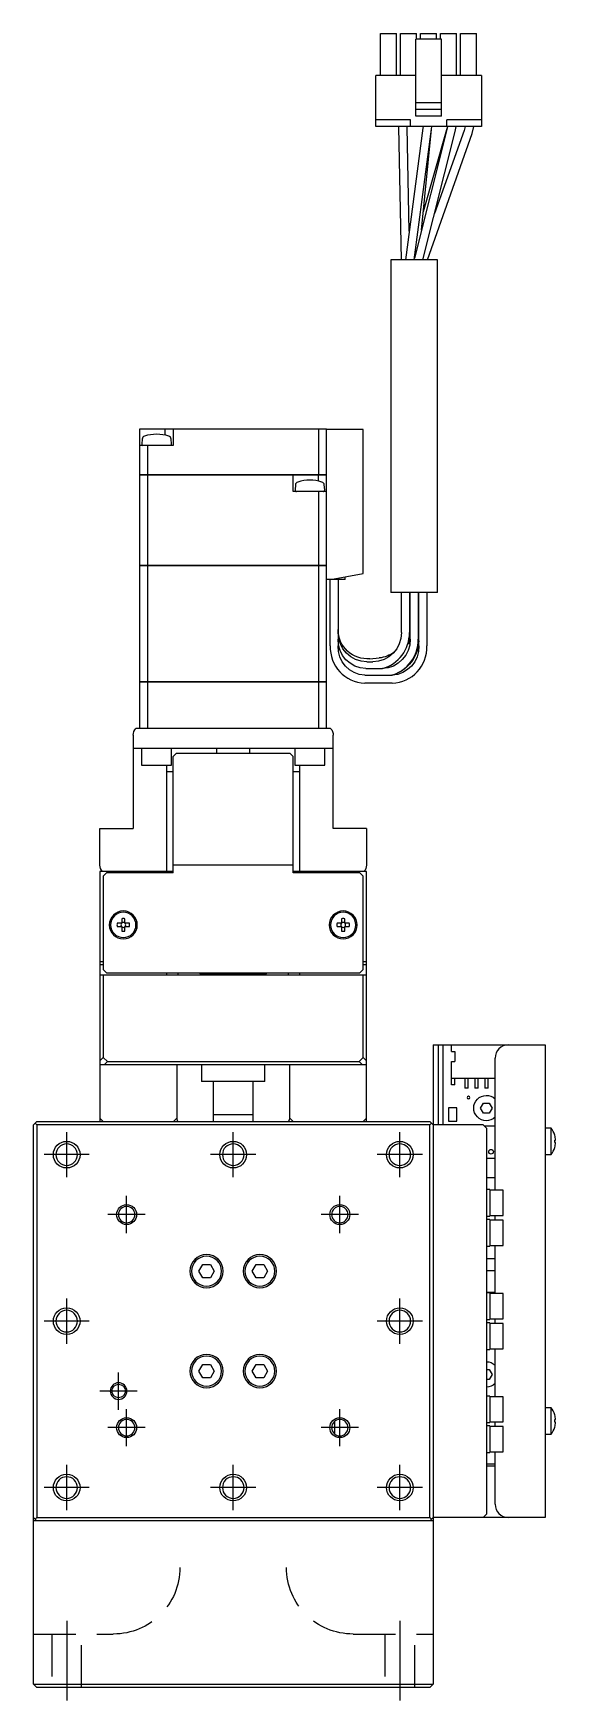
# Model space of a CAD drawing. Extents: x 0 to 767, y -8 to 638.
# Drawn here: x 287.4 to 365.7, y 8 to 258.4 of the extents above; entities that cross this region are included whole.
import ezdxf

# ---------------------------------------------------------------- set-up
doc = ezdxf.new("R2010")
doc.units = 0
doc.header["$LTSCALE"] = 0.5
doc.linetypes.add('CENTER', pattern=[50.8, 31.75, -6.35, 6.35, -6.35])
doc.linetypes.add('DASHED', pattern=[19.05, 12.7, -6.35])
for name, color, linetype in [('MSM_CENTER', 1, 'CENTER'), ('MSM_CONTINUOUS', 7, 'CONTINUOUS'), ('MSM_DASHED', 4, 'DASHED'), ('MSM_NARROW', 5, 'CONTINUOUS')]:
    doc.layers.add(name, color=color, linetype=linetype)

msp = doc.modelspace()

# ---------------------------------------------------------------- linework, layer by layer
at = {"layer": 'MSM_CENTER'}
for p, q in [((292.35, 86.6), (292.35, 93.4)), ((317.35, 86.6), (317.35, 93.4)), ((342.35, 86.6), (342.35, 93.4)), ((295.75, 90), (288.95, 90)), ((320.75, 90), (313.95, 90)), ((345.75, 90), (338.95, 90)), ((301.35, 78.2), (301.35, 83.8)), ((333.35, 78.2), (333.35, 83.8)), ((304.15, 81), (298.55, 81)), ((336.15, 81), (330.55, 81)), ((292.35, 61.6), (292.35, 68.4)), ((342.35, 61.6), (342.35, 68.4)), ((295.75, 65), (288.95, 65)), ((345.75, 65), (338.95, 65)), ((300.15, 51.7), (300.15, 57.3)), ((302.95, 54.5), (297.35, 54.5)), ((301.35, 46.2), (301.35, 51.8)), ((333.35, 46.2), (333.35, 51.8)), ((304.15, 49), (298.55, 49)), ((336.15, 49), (330.55, 49)), ((292.35, 36.6), (292.35, 43.4)), ((317.35, 36.6), (317.35, 43.4)), ((342.35, 36.6), (342.35, 43.4)), ((295.75, 40), (288.95, 40)), ((320.75, 40), (313.95, 40)), ((345.75, 40), (338.95, 40)), ((292.35, 20), (292.35, 8)), ((342.35, 20), (342.35, 8))]:
    msp.add_line(p, q, dxfattribs=at)
at = {"layer": 'MSM_CONTINUOUS'}
for p, q in [((339.47, 252.05), (339.47, 258.4)), ((339.47, 258.4), (341.87, 258.4)), ((341.87, 252.05), (341.87, 258.4)), ((342.47, 252.05), (342.47, 258.4)), ((342.47, 258.4), (344.87, 258.4)), ((344.87, 257.51), (344.87, 258.4)), ((345.47, 258.4), (347.87, 258.4)), ((345.47, 257.51), (345.47, 258.4)), ((347.87, 257.51), (347.87, 258.4)), ((348.47, 257.51), (348.47, 258.4)), ((348.47, 258.4), (350.87, 258.4)), ((350.87, 252.05), (350.87, 258.4)), ((351.47, 252.05), (351.47, 258.4)), ((351.47, 258.4), (353.87, 258.4)), ((353.87, 252.05), (353.87, 258.4)), ((344.74, 245.95), (344.74, 257.51)), ((348.6, 257.51), (344.74, 257.51)), ((348.6, 245.95), (348.6, 257.51)), ((338.75, 244.4), (338.75, 252.05)), ((344.74, 252.05), (338.75, 252.05)), ((354.6, 252.05), (348.6, 252.05)), ((354.6, 252.05), (354.6, 244.4)), ((348.6, 247.97), (344.74, 247.97)), ((343.94, 245.42), (338.75, 245.42)), ((343.94, 244.4), (343.94, 245.42)), ((348.6, 246.95), (344.74, 246.95)), ((348.6, 245.95), (344.74, 245.95)), ((354.6, 245.42), (349.4, 245.42)), ((349.4, 244.4), (349.4, 245.42)), ((354.6, 244.4), (338.75, 244.4)), ((342.15, 244.4), (342.15, 244.29)), ((342.15, 244.4), (342.15, 244.22)), ((342.15, 244.29), (342.55, 224.4)), ((345.81, 244.16), (343.19, 224.4)), ((343.45, 244.25), (343.45, 244.4)), ((343.76, 228.7), (343.45, 244.25)), ((344.51, 224.4), (347.1, 243.99)), ((349.42, 243.96), (344.54, 224.62)), ((345.6, 228.82), (347.11, 243.99)), ((345.84, 244.4), (345.81, 244.16)), ((345.82, 224.4), (350.68, 243.64)), ((349.38, 243.91), (345.87, 231.58)), ((346.49, 224.4), (353.22, 243.37)), ((347.1, 243.99), (347.14, 244.4)), ((347.11, 243.99), (347.14, 244.4)), ((352, 243.8), (347.57, 231.33)), ((349.49, 244.4), (349.38, 243.91)), ((349.51, 244.4), (349.42, 243.96)), ((350.68, 243.64), (350.82, 244.4)), ((352.16, 244.4), (352, 243.8)), ((353.22, 243.37), (353.48, 244.4)), ((353.22, 243.36), (353.48, 244.4)), ((348, 224.4), (341, 224.4)), ((341, 224.4), (341, 174.4)), ((348, 174.4), (348, 224.4)), ((303.35, 192.11), (303.35, 199)), ((303.35, 199), (331.35, 199)), ((307.1, 199), (307.1, 198.06)), ((308.35, 199), (308.35, 196.5)), ((330.2, 192.11), (330.2, 199)), ((331.35, 161), (331.35, 199)), ((336.85, 198.9), (331.35, 198.9)), ((336.85, 177.26), (336.85, 198.9)), ((308.35, 196.5), (303.35, 196.5)), ((303.69, 197.48), (303.62, 196.71)), ((304.51, 192.11), (304.51, 196.5)), ((308.08, 196.71), (308.01, 197.48)), ((303.35, 192.11), (331.35, 192.11)), ((303.35, 178.5), (303.35, 192.1)), ((331.35, 192.1), (303.35, 192.1)), ((303.36, 192.1), (303.36, 192.11)), ((304.51, 192.1), (304.51, 192.11)), ((304.51, 178.5), (304.51, 192.1)), ((326.35, 189.6), (326.35, 192.1)), ((326.69, 190.59), (326.62, 189.82)), ((330.1, 192.1), (330.1, 191.17)), ((330.2, 192.1), (330.2, 192.11)), ((331.08, 189.82), (331.01, 190.59)), ((331.34, 192.1), (331.34, 192.11)), ((331.35, 189.6), (326.35, 189.6)), ((330.2, 178.5), (330.2, 189.6)), ((303.35, 178.5), (331.35, 178.5)), ((303.35, 161), (303.35, 178.49)), ((331.35, 178.49), (303.35, 178.49)), ((303.36, 178.5), (303.36, 178.49)), ((304.51, 178.5), (304.51, 178.49)), ((304.51, 161), (304.51, 178.49)), ((330.2, 178.5), (330.2, 178.49)), ((330.2, 161), (330.2, 178.49)), ((331.34, 178.5), (331.34, 178.49)), ((334.15, 176.4), (331.35, 176.4)), ((331.9, 166.4), (331.9, 176.4)), ((331.95, 176.4), (336.85, 177.26)), ((333.1, 176.4), (333.1, 166.4)), ((334.15, 176.4), (334.15, 176.79)), ((348, 174.4), (341, 174.4)), ((342.6, 168.4), (342.6, 174.4)), ((343.8, 174.4), (343.8, 167.4)), ((343.9, 167.4), (343.9, 174.4)), ((345.1, 174.4), (345.1, 167.4)), ((345.2, 166.4), (345.2, 174.4)), ((346.4, 174.4), (346.4, 166.4)), ((333.1, 168.88), (333.11, 168.64)), ((343.75, 166.69), (343.9, 167.9)), ((343.75, 166.69), (343.74, 166.66)), ((343.74, 166.66), (343.75, 166.69)), ((343.8, 167.4), (343.75, 166.69)), ((337.26, 163), (339.74, 163)), ((337.41, 164), (338.29, 164)), ((337.87, 164.48), (339.25, 164.6)), ((303.35, 161), (331.35, 161)), ((303.35, 154), (303.35, 160.99)), ((331.35, 160.99), (303.35, 160.99)), ((303.36, 161), (303.36, 160.99)), ((304.51, 161), (304.51, 160.99)), ((304.51, 154), (304.51, 160.99)), ((330.2, 161), (330.2, 160.99)), ((330.2, 154), (330.2, 160.99)), ((331.34, 161), (331.34, 160.99)), ((331.35, 154), (331.35, 160.99)), ((337.1, 162), (341.2, 162)), ((341.2, 160.8), (337.1, 160.8)), ((341.2, 162.01), (341.16, 162)), ((302.35, 153), (302.35, 139)), ((331.97, 154), (302.73, 154)), ((332.35, 139), (332.35, 153)), ((332.35, 151), (302.35, 151)), ((303.6, 151), (303.6, 148.5)), ((308.1, 148.5), (308.1, 151)), ((308.85, 150.3), (308.35, 149.8)), ((308.85, 150.3), (325.85, 150.3)), ((314.85, 151), (314.85, 150.3)), ((319.85, 150.3), (319.85, 151)), ((326.35, 149.8), (325.85, 150.3)), ((326.6, 151), (326.6, 148.5)), ((331.1, 148.5), (331.1, 151)), ((303.6, 148.5), (308.1, 148.5)), ((307.35, 148.5), (307.35, 132.3)), ((308.35, 132.3), (308.35, 149.8)), ((326.35, 132.3), (326.35, 149.8)), ((326.6, 148.5), (331.1, 148.5)), ((327.35, 132.3), (327.35, 148.5)), ((308.35, 147.5), (307.35, 147.5)), ((327.35, 147.5), (326.35, 147.5)), ((297.35, 139), (302.35, 139)), ((297.35, 133.5), (297.35, 139)), ((337.35, 139), (332.35, 139)), ((337.35, 139), (337.35, 133.5)), ((326.35, 133.5), (308.35, 133.5)), ((308.35, 132.5), (297.35, 132.5)), ((297.35, 132.5), (297.35, 95)), ((298.35, 132.3), (297.85, 131.8)), ((297.85, 131.8), (297.85, 117.8)), ((308.35, 132.3), (298.35, 132.3)), ((337.35, 132.5), (326.35, 132.5)), ((336.35, 132.3), (326.35, 132.3)), ((336.85, 131.8), (336.35, 132.3)), ((336.85, 117.8), (336.85, 131.8)), ((337.35, 95), (337.35, 132.5)), ((300.61, 125.42), (300.61, 124.74)), ((301.09, 124.74), (301.09, 125.42)), ((333.61, 125.42), (333.61, 124.74)), ((334.09, 124.74), (334.09, 125.42)), ((300.61, 124.74), (299.93, 124.74)), ((299.93, 124.26), (300.61, 124.26)), ((300.61, 124.26), (300.61, 123.58)), ((301.77, 124.74), (301.09, 124.74)), ((301.09, 123.58), (301.09, 124.26)), ((301.09, 124.26), (301.77, 124.26)), ((333.61, 124.74), (332.93, 124.74)), ((332.93, 124.26), (333.61, 124.26)), ((333.61, 124.26), (333.61, 123.58)), ((334.77, 124.74), (334.09, 124.74)), ((334.09, 124.26), (334.77, 124.26)), ((334.09, 123.58), (334.09, 124.26)), ((297.35, 119), (297.85, 119)), ((297.85, 118.5), (297.35, 118.5)), ((297.85, 117.8), (298.35, 117.3)), ((336.35, 117.3), (336.85, 117.8)), ((336.85, 119), (337.35, 119)), ((337.35, 118.5), (336.85, 118.5)), ((297.35, 117), (337.35, 117)), ((297.85, 117), (297.85, 104.61)), ((298.35, 117.3), (336.35, 117.3)), ((307.35, 117.3), (307.35, 117)), ((309.1, 117), (309.1, 117.3)), ((312.35, 117.3), (312.35, 117.2)), ((312.35, 117.2), (322.35, 117.2)), ((312.35, 117.2), (312.55, 117)), ((322.15, 117), (322.35, 117.2)), ((322.35, 117.2), (322.35, 117.3)), ((325.6, 117.3), (325.6, 117)), ((327.35, 117), (327.35, 117.3)), ((336.85, 104.61), (336.85, 117)), ((347.35, 106.5), (347.35, 10.5)), ((347.35, 106.5), (364.15, 106.5)), ((348.15, 94.5), (348.15, 106.5)), ((348.85, 94.5), (348.85, 106.5)), ((350.1, 105.5), (350.1, 106.5)), ((350.1, 105.5), (350.6, 105.5)), ((350.6, 105.5), (350.6, 104)), ((364.15, 106.5), (364.15, 35.5)), ((297.35, 104.11), (297.85, 104.61)), ((337.35, 103.5), (297.35, 103.5)), ((297.85, 104.61), (298.46, 104)), ((298.46, 104), (297.96, 103.5)), ((298.46, 104), (336.24, 104)), ((308.87, 103.5), (308.87, 95.5)), ((312.6, 103.5), (312.6, 101)), ((322.1, 101), (322.1, 103.5)), ((325.84, 95.5), (325.84, 103.5)), ((336.24, 104), (336.85, 104.61)), ((336.74, 103.5), (336.24, 104)), ((336.85, 104.61), (337.35, 104.11)), ((350.1, 104), (350.6, 104)), ((350.1, 100.5), (350.1, 104)), ((356.65, 84.65), (356.65, 104.5)), ((322.1, 101), (312.6, 101)), ((314.35, 101), (314.35, 95)), ((320.35, 95), (320.35, 101)), ((350.1, 101.5), (356.65, 101.5)), ((350.6, 100.5), (350.1, 100.5)), ((350.6, 100.5), (350.6, 101.5)), ((352.1, 101.5), (352.1, 100)), ((352.6, 100), (352.6, 101.5)), ((353.6, 101.5), (353.6, 100)), ((354.1, 100), (354.1, 101.5)), ((355.1, 101.5), (355.1, 100)), ((355.6, 100), (355.6, 101.5)), ((356.6, 101.5), (356.6, 100)), ((352.6, 100), (352.1, 100)), ((354.1, 100), (353.6, 100)), ((354.48, 97), (354.92, 97.75)), ((354.92, 97.75), (355.78, 97.75)), ((355.6, 100), (355.1, 100)), ((355.78, 97.75), (356.22, 97)), ((356.65, 100), (356.6, 100)), ((297.85, 95), (297.35, 95.5)), ((308.87, 95.5), (308.37, 95)), ((309.05, 95), (308.87, 95.5)), ((320.35, 96), (314.35, 96)), ((325.84, 95.5), (325.66, 95)), ((326.34, 95), (325.84, 95.5)), ((337.35, 95.5), (336.85, 95)), ((349.65, 97.02), (349.65, 95.02)), ((350.9, 97.02), (349.65, 97.02)), ((350.9, 95.02), (350.9, 97.02)), ((354.92, 96.25), (354.48, 97)), ((355.78, 96.25), (354.92, 96.25)), ((356.22, 97), (355.78, 96.25)), ((287.85, 95), (287.35, 94.5)), ((287.35, 10.5), (287.35, 94.5)), ((287.85, 94.5), (287.6, 94.75)), ((287.85, 95), (346.85, 95)), ((346.85, 94.5), (287.85, 94.5)), ((287.85, 94.5), (287.85, 35.5)), ((347.35, 94.5), (346.85, 95)), ((347.1, 94.75), (346.85, 94.5)), ((346.85, 35.5), (346.85, 94.5)), ((354.85, 94.5), (347.35, 94.5)), ((349.65, 95.02), (350.9, 95.02)), ((355.35, 94), (354.85, 94.5)), ((355.01, 94.34), (356.65, 94.34)), ((355.35, 94), (355.35, 36)), ((365.05, 94), (364.15, 94)), ((365.05, 90), (365.05, 94)), ((365.61, 92.93), (365.61, 92.95)), ((365.61, 92.2), (365.74, 92.2)), ((365.61, 91.8), (365.61, 92.2)), ((365.74, 91.8), (365.61, 91.8)), ((365.61, 91.05), (365.61, 91.07)), ((356.65, 89.44), (355.35, 89.44)), ((364.15, 90), (365.05, 90)), ((356.65, 86.5), (355.35, 86.5)), ((355.85, 84.75), (355.35, 84.75)), ((355.85, 84.75), (355.85, 80.75)), ((357.85, 84.65), (355.85, 84.65)), ((357.85, 80.85), (357.85, 84.65)), ((355.35, 80.75), (355.85, 80.75)), ((355.85, 80.25), (355.35, 80.25)), ((355.85, 80.85), (357.85, 80.85)), ((355.85, 80.25), (355.85, 76.25)), ((357.85, 80.15), (355.85, 80.15)), ((356.65, 80.15), (356.65, 80.85)), ((357.85, 76.35), (357.85, 80.15)), ((355.35, 76.25), (355.85, 76.25)), ((355.85, 76.35), (357.85, 76.35)), ((356.65, 69.15), (356.65, 76.35)), ((312.2, 72.5), (312.77, 73.5)), ((312.77, 73.5), (313.93, 73.5)), ((313.93, 73.5), (314.51, 72.5)), ((320.2, 72.5), (320.77, 73.5)), ((320.77, 73.5), (321.93, 73.5)), ((321.93, 73.5), (322.51, 72.5)), ((355.35, 74.42), (356.65, 74.42)), ((312.77, 71.5), (312.2, 72.5)), ((313.93, 71.5), (312.77, 71.5)), ((314.51, 72.5), (313.93, 71.5)), ((320.77, 71.5), (320.2, 72.5)), ((321.93, 71.5), (320.77, 71.5)), ((322.51, 72.5), (321.93, 71.5)), ((356.65, 72.54), (355.35, 72.54)), ((355.35, 69.34), (356.65, 69.34)), ((355.85, 69.25), (355.35, 69.25)), ((355.85, 69.25), (355.85, 65.25)), ((357.85, 69.15), (355.85, 69.15)), ((357.85, 65.35), (357.85, 69.15)), ((355.35, 65.25), (355.85, 65.25)), ((355.85, 65.35), (357.85, 65.35)), ((356.65, 64.65), (356.65, 65.35)), ((355.85, 64.75), (355.35, 64.75)), ((355.85, 64.75), (355.85, 60.75)), ((357.85, 64.65), (355.85, 64.65)), ((357.85, 60.85), (357.85, 64.65)), ((355.35, 60.75), (355.85, 60.75)), ((355.85, 60.85), (357.85, 60.85)), ((356.65, 53.65), (356.65, 60.85)), ((312.2, 57.5), (312.77, 58.5)), ((312.77, 58.5), (313.93, 58.5)), ((313.93, 58.5), (314.51, 57.5)), ((320.2, 57.5), (320.77, 58.5)), ((320.77, 58.5), (321.93, 58.5)), ((321.93, 58.5), (322.51, 57.5)), ((355.35, 57.75), (355.78, 57.75)), ((355.78, 57.75), (356.22, 57)), ((312.77, 56.5), (312.2, 57.5)), ((313.93, 56.5), (312.77, 56.5)), ((314.51, 57.5), (313.93, 56.5)), ((320.77, 56.5), (320.2, 57.5)), ((321.93, 56.5), (320.77, 56.5)), ((322.51, 57.5), (321.93, 56.5)), ((355.78, 56.25), (355.35, 56.25)), ((356.22, 57), (355.78, 56.25)), ((355.85, 53.75), (355.35, 53.75)), ((355.85, 53.75), (355.85, 49.75)), ((357.85, 53.65), (355.85, 53.65)), ((357.85, 49.85), (357.85, 53.65)), ((365.05, 52), (364.15, 52)), ((365.05, 48), (365.05, 52)), ((365.61, 50.93), (365.61, 50.95)), ((365.61, 50.2), (365.74, 50.2)), ((365.61, 49.8), (365.61, 50.2)), ((332.55, 49.93), (332.55, 48.07)), ((355.35, 49.75), (355.85, 49.75)), ((355.85, 49.25), (355.35, 49.25)), ((355.85, 49.85), (357.85, 49.85)), ((355.85, 49.25), (355.85, 45.25)), ((357.85, 49.15), (355.85, 49.15)), ((356.65, 49.15), (356.65, 49.85)), ((357.85, 45.35), (357.85, 49.15)), ((364.15, 48), (365.05, 48)), ((365.74, 49.8), (365.61, 49.8)), ((365.61, 49.05), (365.61, 49.07)), ((355.35, 45.25), (355.85, 45.25)), ((355.85, 45.35), (357.85, 45.35)), ((356.65, 37.5), (356.65, 45.35)), ((356.65, 43.5), (355.35, 43.5)), ((356.65, 43.2), (355.35, 43.2)), ((287.35, 35.5), (287.85, 35)), ((287.6, 35.25), (287.85, 35.5)), ((287.85, 35.5), (346.85, 35.5)), ((346.85, 35.5), (347.1, 35.25)), ((346.85, 35), (347.35, 35.5)), ((364.15, 35.5), (347.35, 35.5)), ((354.85, 35.5), (355.35, 36)), ((347.35, 35), (287.35, 35)), ((287.35, 10.5), (347.35, 10.5)), ((287.35, 10.5), (287.85, 10)), ((346.85, 10), (347.35, 10.5)), ((346.85, 10), (287.85, 10))]:
    msp.add_line(p, q, dxfattribs=at)
at = {"layer": 'MSM_CONTINUOUS', "extrusion": (0, 0, -1)}
for centre, radius in [((-300.85, 124.5), 2.1), ((-300.85, 124.5), 1.9), ((-333.85, 124.5), 2.1), ((-333.85, 124.5), 1.9), ((-352.65, 98.56), 0.2), ((-292.35, 90), 1.62), ((-317.35, 90), 1.62), ((-342.35, 90), 1.62), ((-301.35, 81), 1.23), ((-333.35, 81), 1.23), ((-313.35, 72.5), 2.5), ((-313.35, 72.5), 2.25), ((-321.35, 72.5), 2.5), ((-321.35, 72.5), 2.25), ((-292.35, 65), 1.62), ((-342.35, 65), 1.62), ((-313.35, 57.5), 2.5), ((-313.35, 57.5), 2.25), ((-321.35, 57.5), 2.5), ((-321.35, 57.5), 2.25), ((-301.35, 49), 1.23), ((-333.35, 49), 1.23), ((-292.35, 40), 1.62), ((-317.35, 40), 1.62), ((-342.35, 40), 1.62)]:
    msp.add_circle(centre, radius, dxfattribs=at)
at = {"layer": 'MSM_CONTINUOUS'}
for centre, radius in [((356.05, 90.44), 0.35), ((300.15, 54.5), 1.01)]:
    msp.add_circle(centre, radius, dxfattribs=at)
for centre, radius, start, end in [((304.18, 197.43), 0.5, 107.6292, 175), ((305.85, 192.19), 6, 72.3708, 107.6292), ((307.52, 197.43), 0.5, 5, 72.3708), ((303.82, 196.69), 0.2, 175, 251.8051), ((307.88, 196.69), 0.2, 288.1949, 5), ((327.18, 190.54), 0.5, 107.6292, 175), ((328.85, 185.3), 6, 72.3708, 107.6292), ((330.52, 190.54), 0.5, 5, 72.3708), ((326.82, 189.8), 0.2, 175, 270), ((330.88, 189.8), 0.2, 270, 5), ((338.21, 168.37), 5.59, 285.9654, 0.2921), ((337.31, 166.21), 5.41, 177.9657, 267.8137), ((339.53, 167.32), 5.57, 287.3809, 0.7723), ((341, 166.2), 5.41, 272.1273, 2.0933), ((300.85, 124.5), 0.95, 75.3667, 104.6333), ((333.85, 124.5), 0.95, 75.3667, 104.6333), ((300.85, 124.5), 0.95, 165.3667, 194.6333), ((300.85, 124.5), 0.365, 138.8496, 221.1504), ((300.85, 124.5), 0.365, 48.8496, 131.1504), ((300.85, 124.5), 0.365, 228.8496, 311.1504), ((300.85, 124.5), 0.95, 255.3667, 284.6333), ((300.85, 124.5), 0.365, 318.8496, 41.1504), ((300.85, 124.5), 0.95, 345.3667, 14.6333), ((333.85, 124.5), 0.95, 165.3667, 194.6333), ((333.85, 124.5), 0.365, 138.8496, 221.1504), ((333.85, 124.5), 0.365, 48.8496, 131.1504), ((333.85, 124.5), 0.365, 228.8496, 311.1504), ((333.85, 124.5), 0.95, 255.3667, 284.6333), ((333.85, 124.5), 0.365, 318.8496, 41.1504), ((333.85, 124.5), 0.95, 345.3667, 14.6333), ((358.65, 104.5), 2, 90, 180), ((362.55, 92), 3.2, 17.27, 38.6822), ((362.55, 92), 3.19, 3.5904, 16.9053), ((362.55, 92), 3.2, 321.3178, 342.73), ((362.55, 92), 3.19, 343.0947, 356.4096), ((362.55, 50), 3.2, 17.27, 38.6822), ((362.55, 50), 3.19, 3.5904, 16.9053), ((362.55, 50), 3.2, 321.3178, 342.73), ((362.55, 50), 3.19, 343.0947, 356.4096), ((358.65, 37.5), 2, 180, 270)]:
    msp.add_arc(centre, radius, start, end, dxfattribs=at)
at = {"layer": 'MSM_CONTINUOUS', "extrusion": (0, 0, -1)}
for centre, radius, start, end in [((-337.46, 168.36), 4.36, 270.5892, 0.5857), ((-337.49, 168.85), 4.39, 265.0821, 0.1308), ((-338.24, 168.36), 4.36, 179.4314, 269.3937), ((-337.31, 166.21), 4.22, 272.8542, 2.5704), ((-337.38, 167.28), 4.29, 271.642, 1.5567), ((-338.87, 168.95), 4.37, 232.9581, 264.9542), ((-339.61, 167.29), 4.29, 178.4892, 268.3121), ((-340.98, 166.22), 4.22, 177.5064, 267.069), ((-339.75, 167.29), 5.45, 181.1091, 246.0046), ((-303.85, 153), 1.5, 0, 41.8103), ((-330.85, 153), 1.5, 138.1897, 180), ((-298.85, 133.5), 1.5, 318.1897, 0), ((-335.85, 133.5), 1.5, 180, 221.8103), ((-355.35, 97), 1.9, 226.8264, 133.1735), ((-355.35, 57), 1.9, 90, 133.1736), ((-355.35, 57), 1.9, 226.8264, 270)]:
    msp.add_arc(centre, radius, start, end, dxfattribs=at)
at = {"layer": 'MSM_DASHED'}
for p, q in [((287.35, 18), (299.35, 18)), ((290.1, 18), (290.1, 10)), ((294.6, 10), (294.6, 18)), ((335.35, 18), (347.35, 18)), ((340.1, 18), (340.1, 10)), ((344.6, 10), (344.6, 18))]:
    msp.add_line(p, q, dxfattribs=at)
at = {"layer": 'MSM_DASHED', "extrusion": (0, 0, -1)}
for centre, start, end in [((-299.35, 28), 180, 270), ((-335.35, 28), 270, 0)]:
    msp.add_arc(centre, 10, start, end, dxfattribs=at)
at = {"layer": 'MSM_NARROW'}
for centre, radius in [((292.35, 90), 2), ((317.35, 90), 2), ((342.35, 90), 2), ((301.35, 81), 1.5), ((333.35, 81), 1.5), ((292.35, 65), 2), ((342.35, 65), 2), ((301.35, 49), 1.5), ((333.35, 49), 1.5), ((292.35, 40), 2), ((317.35, 40), 2), ((342.35, 40), 2)]:
    msp.add_circle(centre, radius, dxfattribs=at)
at = {"layer": 'MSM_NARROW', "extrusion": (0, 0, -1)}
msp.add_circle((-300.15, 54.5), 1.25, dxfattribs=at)

doc.saveas('drawing.dxf')
